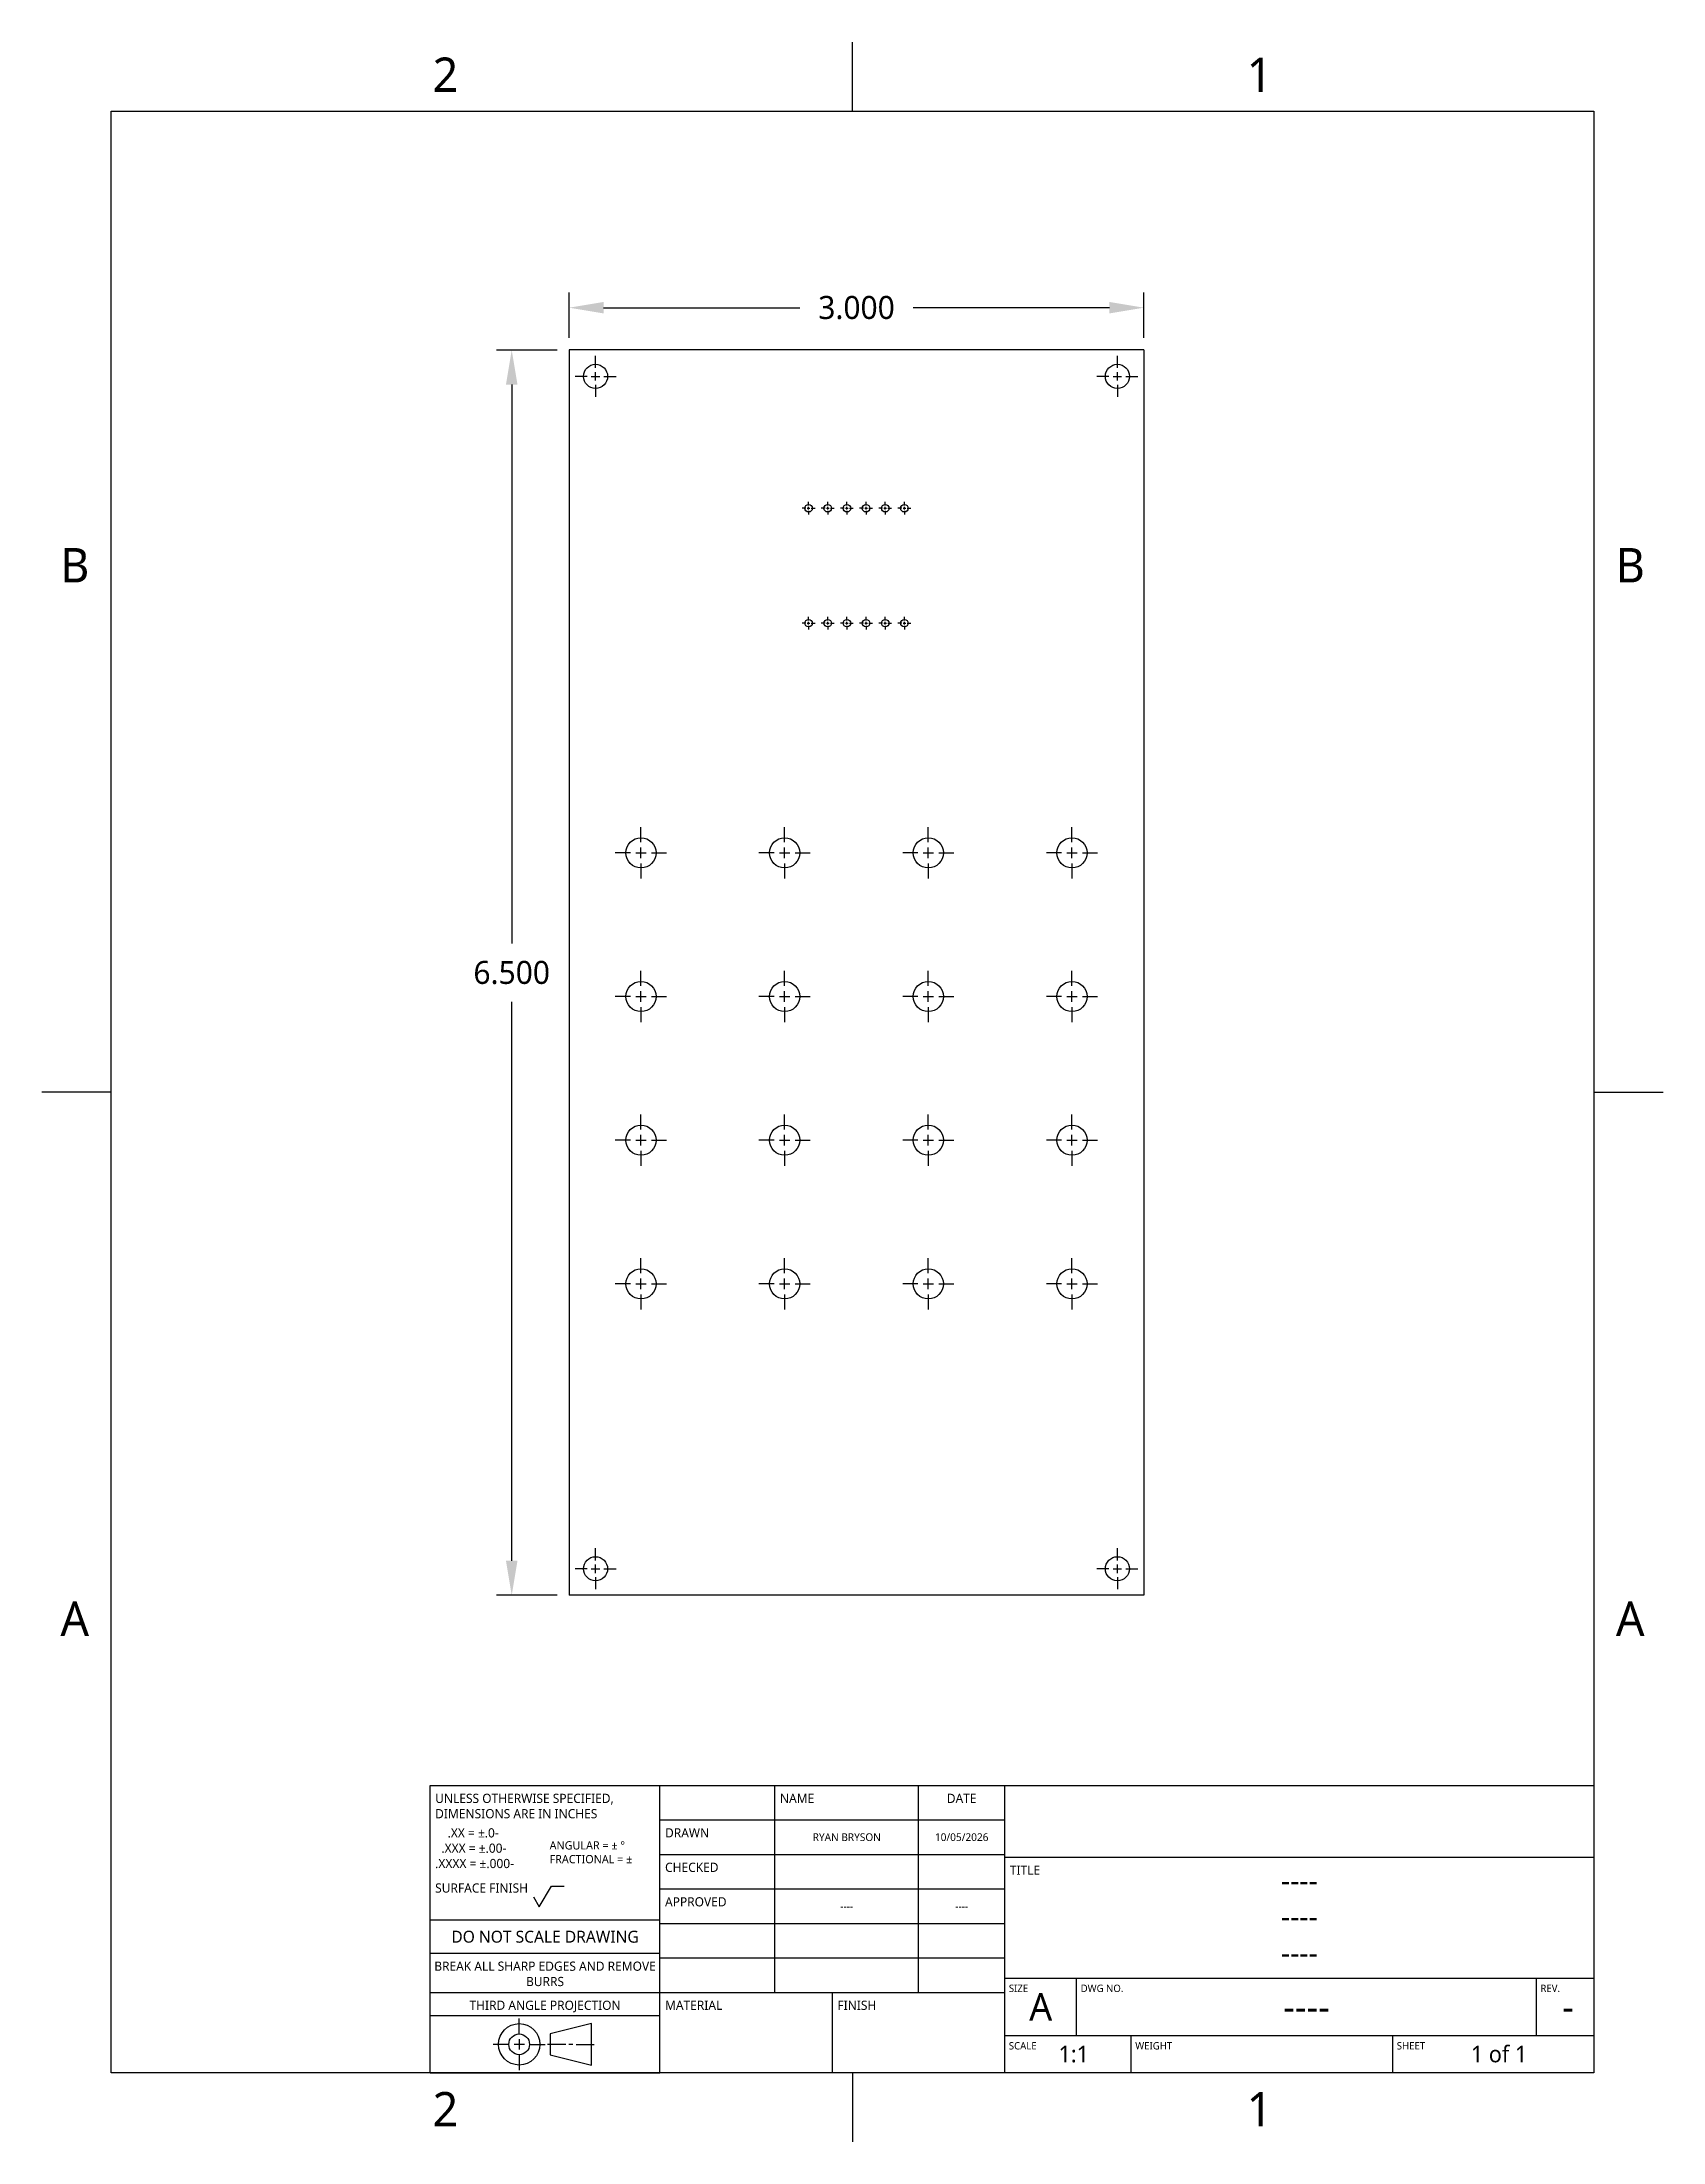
# Model space of a CAD drawing. Extents: x 0 to 8.5, y 0 to 11.
import ezdxf

# ---------------------------------------------------------------- set-up
doc = ezdxf.new("R2010")
doc.units = 0
doc.header["$LTSCALE"] = 0.5
doc.header["$MEASUREMENT"] = 0
doc.header["$PDMODE"] = 33
doc.header["$PDSIZE"] = 0.03937
doc.linetypes.add('CENTER', pattern=[0.72, 0.45, -0.09, 0.09, -0.09])
doc.layers.get('DEFPOINTS').update_dxf_attribs({"linetype": 'CONTINUOUS'})
for name, color, linetype in [('ANNOTATION_TEXT', 7, 'CONTINUOUS'), ('BORDER_FRAME', 7, 'CONTINUOUS'), ('BORDER_ZONES', 7, 'CONTINUOUS'), ('CENTERMARKS', 7, 'CONTINUOUS'), ('TITLE_BLOCK', 7, 'CONTINUOUS'), ('VISIBLE', 7, 'CONTINUOUS')]:
    doc.layers.add(name, color=color, linetype=linetype)
doc.styles.add('ONSHAPE-STANDARD', font='NotoSans-Regular.ttf')
doc.styles.add('ONSHAPE-STANDARD-DIMENSION', font='')
doc.styles.add('ONSHAPE-STANDARD-FIELDS', font='')
doc.styles.get('ONSHAPE-STANDARD-DIMENSION').set_extended_font_data('Noto Sans')
doc.styles.get('ONSHAPE-STANDARD-FIELDS').set_extended_font_data('Noto Sans')
doc.dimstyles.new('ONSHAPE-STANDARD$0', dxfattribs={"dimtxt": 0.12, "dimasz": 0.18, "dimexe": 0.08, "dimexo": 0.0625, "dimgap": 0.09, "dimtad": 0, "dimtih": 1, "dimtoh": 1, "dimdec": 3, "dimzin": 7, "dimtxsty": 'ONSHAPE-STANDARD-DIMENSION', "dimcen": 0.09, "dimclrd": 7, "dimclre": 7, "dimclrt": 7, "dimadec": 1, "dimazin": 3, "dimtfac": 1, "dimtdec": 3, "dimtofl": 0, "dimtmove": 0, "dimatfit": 3, "dimtolj": 1, "dimtzin": 7})

# ---------------------------------------------------------------- blocks, each defined once
blk = doc.blocks.new('*D1')
at = {"layer": 'ANNOTATION_TEXT', "color": 7}
for p, q in [((2.79, 9.436), (2.79, 9.674)), ((5.79, 9.436), (5.79, 9.674)), ((2.97, 9.594), (3.994, 9.594)), ((5.61, 9.594), (4.586, 9.594))]:
    blk.add_line(p, q, dxfattribs=at)
for points in [[(2.97, 9.624), (2.97, 9.564), (2.79, 9.594)], [(5.61, 9.564), (5.61, 9.624), (5.79, 9.594)]]:
    blk.add_solid(points, dxfattribs=at)
at = {"layer": 'DEFPOINTS', "color": 0}
for p in [(2.79, 9.594), (2.79, 9.594), (2.79, 9.373), (5.79, 9.373)]:
    blk.add_point(p, dxfattribs=at)
at = {"layer": 'ANNOTATION_TEXT', "color": 7, "insert": (4.29, 9.594), "char_height": 0.12, "attachment_point": 5, "style": 'ONSHAPE-STANDARD-DIMENSION'}
blk.add_mtext('\\A1;3.000', dxfattribs=at)
blk = doc.blocks.new('*D2')
at = {"layer": 'ANNOTATION_TEXT', "color": 7}
for p, q in [((2.727, 9.373), (2.41, 9.373)), ((2.49, 9.193), (2.49, 6.275)), ((2.49, 3.053), (2.49, 5.971)), ((2.727, 2.873), (2.41, 2.873))]:
    blk.add_line(p, q, dxfattribs=at)
for points in [[(2.52, 9.193), (2.46, 9.193), (2.49, 9.373)], [(2.46, 3.053), (2.52, 3.053), (2.49, 2.873)]]:
    blk.add_solid(points, dxfattribs=at)
at = {"layer": 'DEFPOINTS', "color": 0}
for p in [(2.79, 9.373), (2.49, 2.873), (2.49, 2.873), (2.79, 2.873)]:
    blk.add_point(p, dxfattribs=at)
at = {"layer": 'ANNOTATION_TEXT', "color": 7, "insert": (2.49, 6.123), "char_height": 0.12, "attachment_point": 5, "style": 'ONSHAPE-STANDARD-DIMENSION'}
blk.add_mtext('\\A1;6.500', dxfattribs=at)

msp = doc.modelspace()

# ---------------------------------------------------------------- linework, layer by layer
at = {"layer": 'BORDER_FRAME'}
for p, q in [((0.399, 0.38), (0.399, 10.62)), ((0.399, 10.62), (8.139, 10.62)), ((8.139, 10.62), (8.139, 0.38)), ((8.139, 0.38), (0.399, 0.38))]:
    msp.add_line(p, q, dxfattribs=at)
at = {"layer": 'BORDER_ZONES'}
for p, q in [((4.269, 10.62), (4.269, 10.981)), ((0.399, 5.5), (0.038, 5.5)), ((8.139, 5.5), (8.5, 5.5)), ((4.269, 0.38), (4.269, 0.019))]:
    msp.add_line(p, q, dxfattribs=at)
at = {"layer": 'CENTERMARKS', "linetype": 'CENTER'}
for p, q in [((2.9276, 9.2797), (2.9276, 9.3427)), ((5.652, 9.2797), (5.652, 9.3427)), ((2.8835, 9.2356), (2.8205, 9.2356)), ((2.9717, 9.2356), (3.0347, 9.2356)), ((5.6079, 9.2356), (5.5449, 9.2356)), ((5.6961, 9.2356), (5.7591, 9.2356)), ((2.9276, 9.1915), (2.9276, 9.1285)), ((5.652, 9.1915), (5.652, 9.1285)), ((4.0398, 8.5612), (4.0398, 8.5809)), ((4.1398, 8.5612), (4.1398, 8.5809)), ((4.2398, 8.5612), (4.2398, 8.5809)), ((4.3398, 8.5612), (4.3398, 8.5809)), ((4.4398, 8.5612), (4.4398, 8.5809)), ((4.5398, 8.5612), (4.5398, 8.5809)), ((4.026, 8.5474), (4.0063, 8.5474)), ((4.0398, 8.5336), (4.0398, 8.5139)), ((4.0536, 8.5474), (4.0733, 8.5474)), ((4.126, 8.5474), (4.1063, 8.5474)), ((4.1398, 8.5336), (4.1398, 8.5139)), ((4.1536, 8.5474), (4.1733, 8.5474)), ((4.226, 8.5474), (4.2063, 8.5474)), ((4.2398, 8.5336), (4.2398, 8.5139)), ((4.2536, 8.5474), (4.2733, 8.5474)), ((4.326, 8.5474), (4.3063, 8.5474)), ((4.3398, 8.5336), (4.3398, 8.5139)), ((4.3536, 8.5474), (4.3733, 8.5474)), ((4.426, 8.5474), (4.4063, 8.5474)), ((4.4398, 8.5336), (4.4398, 8.5139)), ((4.4536, 8.5474), (4.4733, 8.5474)), ((4.526, 8.5474), (4.5063, 8.5474)), ((4.5398, 8.5336), (4.5398, 8.5139)), ((4.5536, 8.5474), (4.5733, 8.5474)), ((4.026, 7.9474), (4.0063, 7.9474)), ((4.0398, 7.9612), (4.0398, 7.9809)), ((4.0398, 7.9336), (4.0398, 7.9139)), ((4.0536, 7.9474), (4.0733, 7.9474)), ((4.126, 7.9474), (4.1063, 7.9474)), ((4.1398, 7.9612), (4.1398, 7.9809)), ((4.1398, 7.9336), (4.1398, 7.9139)), ((4.1536, 7.9474), (4.1733, 7.9474)), ((4.226, 7.9474), (4.2063, 7.9474)), ((4.2398, 7.9612), (4.2398, 7.9809)), ((4.2398, 7.9336), (4.2398, 7.9139)), ((4.2536, 7.9474), (4.2733, 7.9474)), ((4.326, 7.9474), (4.3063, 7.9474)), ((4.3398, 7.9612), (4.3398, 7.9809)), ((4.3398, 7.9336), (4.3398, 7.9139)), ((4.3536, 7.9474), (4.3733, 7.9474)), ((4.426, 7.9474), (4.4063, 7.9474)), ((4.4398, 7.9612), (4.4398, 7.9809)), ((4.4398, 7.9336), (4.4398, 7.9139)), ((4.4536, 7.9474), (4.4733, 7.9474)), ((4.526, 7.9474), (4.5063, 7.9474)), ((4.5398, 7.9612), (4.5398, 7.9809)), ((4.5398, 7.9336), (4.5398, 7.9139)), ((4.5536, 7.9474), (4.5733, 7.9474)), ((3.1648, 6.8035), (3.1648, 6.8822)), ((3.9148, 6.8035), (3.9148, 6.8822)), ((4.6648, 6.8035), (4.6648, 6.8822)), ((5.4148, 6.8035), (5.4148, 6.8822)), ((3.1097, 6.7484), (3.0309, 6.7484)), ((3.1648, 6.6933), (3.1648, 6.6145)), ((3.2199, 6.7484), (3.2987, 6.7484)), ((3.8597, 6.7484), (3.7809, 6.7484)), ((3.9148, 6.6933), (3.9148, 6.6145)), ((3.9699, 6.7484), (4.0487, 6.7484)), ((4.6097, 6.7484), (4.5309, 6.7484)), ((4.6648, 6.6933), (4.6648, 6.6145)), ((4.7199, 6.7484), (4.7987, 6.7484)), ((5.3597, 6.7484), (5.2809, 6.7484)), ((5.4148, 6.6933), (5.4148, 6.6145)), ((5.4699, 6.7484), (5.5487, 6.7484)), ((3.1648, 6.0535), (3.1648, 6.1322)), ((3.9148, 6.0535), (3.9148, 6.1322)), ((4.6648, 6.0535), (4.6648, 6.1322)), ((5.4148, 6.0535), (5.4148, 6.1322)), ((3.1097, 5.9984), (3.0309, 5.9984)), ((3.1648, 5.9433), (3.1648, 5.8645)), ((3.2199, 5.9984), (3.2987, 5.9984)), ((3.8597, 5.9984), (3.7809, 5.9984)), ((3.9148, 5.9433), (3.9148, 5.8645)), ((3.9699, 5.9984), (4.0487, 5.9984)), ((4.6097, 5.9984), (4.5309, 5.9984)), ((4.6648, 5.9433), (4.6648, 5.8645)), ((4.7199, 5.9984), (4.7987, 5.9984)), ((5.3597, 5.9984), (5.2809, 5.9984)), ((5.4148, 5.9433), (5.4148, 5.8645)), ((5.4699, 5.9984), (5.5487, 5.9984)), ((3.1648, 5.3035), (3.1648, 5.3822)), ((3.9148, 5.3035), (3.9148, 5.3822)), ((4.6648, 5.3035), (4.6648, 5.3822)), ((5.4148, 5.3035), (5.4148, 5.3822)), ((3.1097, 5.2484), (3.0309, 5.2484)), ((3.1648, 5.1933), (3.1648, 5.1145)), ((3.2199, 5.2484), (3.2987, 5.2484)), ((3.8597, 5.2484), (3.7809, 5.2484)), ((3.9148, 5.1933), (3.9148, 5.1145)), ((3.9699, 5.2484), (4.0487, 5.2484)), ((4.6097, 5.2484), (4.5309, 5.2484)), ((4.6648, 5.1933), (4.6648, 5.1145)), ((4.7199, 5.2484), (4.7987, 5.2484)), ((5.3597, 5.2484), (5.2809, 5.2484)), ((5.4148, 5.1933), (5.4148, 5.1145)), ((5.4699, 5.2484), (5.5487, 5.2484)), ((3.1648, 4.5535), (3.1648, 4.6322)), ((3.9148, 4.5535), (3.9148, 4.6322)), ((4.6648, 4.5535), (4.6648, 4.6322)), ((5.4148, 4.5535), (5.4148, 4.6322)), ((3.1097, 4.4984), (3.0309, 4.4984)), ((3.2199, 4.4984), (3.2987, 4.4984)), ((3.8597, 4.4984), (3.7809, 4.4984)), ((3.9699, 4.4984), (4.0487, 4.4984)), ((4.6097, 4.4984), (4.5309, 4.4984)), ((4.7199, 4.4984), (4.7987, 4.4984)), ((5.3597, 4.4984), (5.2809, 4.4984)), ((5.4699, 4.4984), (5.5487, 4.4984)), ((3.1648, 4.4433), (3.1648, 4.3645)), ((3.9148, 4.4433), (3.9148, 4.3645)), ((4.6648, 4.4433), (4.6648, 4.3645)), ((5.4148, 4.4433), (5.4148, 4.3645)), ((2.9276, 3.0553), (2.9276, 3.1183)), ((5.652, 3.0553), (5.652, 3.1183)), ((2.8835, 3.0112), (2.8205, 3.0112)), ((2.9276, 2.9671), (2.9276, 2.9041)), ((2.9717, 3.0112), (3.0347, 3.0112)), ((5.6079, 3.0112), (5.5449, 3.0112)), ((5.652, 2.9671), (5.652, 2.9041)), ((5.6961, 3.0112), (5.7591, 3.0112))]:
    msp.add_line(p, q, dxfattribs=at)
at = {"layer": 'CENTERMARKS', "linetype": 'CONTINUOUS'}
for p, q in [((2.9055, 9.2356), (2.9496, 9.2356)), ((2.9276, 9.2135), (2.9276, 9.2576)), ((5.6299, 9.2356), (5.674, 9.2356)), ((5.652, 9.2135), (5.652, 9.2576)), ((4.0398, 8.5405), (4.0398, 8.5543)), ((4.1398, 8.5405), (4.1398, 8.5543)), ((4.2398, 8.5405), (4.2398, 8.5543)), ((4.3398, 8.5405), (4.3398, 8.5543)), ((4.4398, 8.5405), (4.4398, 8.5543)), ((4.5398, 8.5405), (4.5398, 8.5543)), ((4.0329, 8.5474), (4.0467, 8.5474)), ((4.1329, 8.5474), (4.1467, 8.5474)), ((4.2329, 8.5474), (4.2467, 8.5474)), ((4.3329, 8.5474), (4.3467, 8.5474)), ((4.4329, 8.5474), (4.4467, 8.5474)), ((4.5329, 8.5474), (4.5467, 8.5474)), ((4.0329, 7.9474), (4.0467, 7.9474)), ((4.0398, 7.9405), (4.0398, 7.9543)), ((4.1329, 7.9474), (4.1467, 7.9474)), ((4.1398, 7.9405), (4.1398, 7.9543)), ((4.2329, 7.9474), (4.2467, 7.9474)), ((4.2398, 7.9405), (4.2398, 7.9543)), ((4.3329, 7.9474), (4.3467, 7.9474)), ((4.3398, 7.9405), (4.3398, 7.9543)), ((4.4329, 7.9474), (4.4467, 7.9474)), ((4.4398, 7.9405), (4.4398, 7.9543)), ((4.5329, 7.9474), (4.5467, 7.9474)), ((4.5398, 7.9405), (4.5398, 7.9543)), ((3.1372, 6.7484), (3.1924, 6.7484)), ((3.1648, 6.7208), (3.1648, 6.7759)), ((3.8872, 6.7484), (3.9424, 6.7484)), ((3.9148, 6.7208), (3.9148, 6.7759)), ((4.6372, 6.7484), (4.6924, 6.7484)), ((4.6648, 6.7208), (4.6648, 6.7759)), ((5.3872, 6.7484), (5.4424, 6.7484)), ((5.4148, 6.7208), (5.4148, 6.7759)), ((3.1372, 5.9984), (3.1924, 5.9984)), ((3.1648, 5.9708), (3.1648, 6.0259)), ((3.8872, 5.9984), (3.9424, 5.9984)), ((3.9148, 5.9708), (3.9148, 6.0259)), ((4.6372, 5.9984), (4.6924, 5.9984)), ((4.6648, 5.9708), (4.6648, 6.0259)), ((5.3872, 5.9984), (5.4424, 5.9984)), ((5.4148, 5.9708), (5.4148, 6.0259)), ((3.1648, 5.2208), (3.1648, 5.2759)), ((3.9148, 5.2208), (3.9148, 5.2759)), ((4.6648, 5.2208), (4.6648, 5.2759)), ((5.4148, 5.2208), (5.4148, 5.2759)), ((3.1372, 5.2484), (3.1924, 5.2484)), ((3.8872, 5.2484), (3.9424, 5.2484)), ((4.6372, 5.2484), (4.6924, 5.2484)), ((5.3872, 5.2484), (5.4424, 5.2484)), ((3.1372, 4.4984), (3.1924, 4.4984)), ((3.1648, 4.4708), (3.1648, 4.5259)), ((3.8872, 4.4984), (3.9424, 4.4984)), ((3.9148, 4.4708), (3.9148, 4.5259)), ((4.6372, 4.4984), (4.6924, 4.4984)), ((4.6648, 4.4708), (4.6648, 4.5259)), ((5.3872, 4.4984), (5.4424, 4.4984)), ((5.4148, 4.4708), (5.4148, 4.5259)), ((2.9055, 3.0112), (2.9496, 3.0112)), ((2.9276, 2.9891), (2.9276, 3.0332)), ((5.6299, 3.0112), (5.674, 3.0112)), ((5.652, 2.9891), (5.652, 3.0332))]:
    msp.add_line(p, q, dxfattribs=at)
at = {"layer": 'TITLE_BLOCK'}
for p, q in [((2.064, 0.38), (2.064, 1.88)), ((2.064, 1.88), (3.264, 1.88)), ((3.264, 0.38), (3.264, 1.88)), ((3.264, 1.88), (5.064, 1.88)), ((3.864, 0.8), (3.864, 1.88)), ((4.614, 0.8), (4.614, 1.88)), ((5.064, 0.38), (5.064, 1.88)), ((5.064, 1.88), (8.139, 1.88)), ((3.264, 1.7), (5.064, 1.7)), ((3.264, 1.52), (5.064, 1.52)), ((5.064, 1.505), (8.139, 1.505)), ((2.634, 1.246), (2.697, 1.3552)), ((2.697, 1.3552), (2.763, 1.3552)), ((3.264, 1.34), (5.064, 1.34)), ((2.604, 1.298), (2.634, 1.246)), ((2.064, 1.178), (3.264, 1.178)), ((3.264, 1.16), (5.064, 1.16)), ((2.064, 1.004), (3.264, 1.004)), ((3.264, 0.98), (5.064, 0.98)), ((2.064, 0.8), (3.264, 0.8)), ((3.264, 0.8), (5.064, 0.8)), ((4.164, 0.38), (4.164, 0.8)), ((5.064, 0.875), (8.139, 0.875)), ((5.439, 0.575), (5.439, 0.875)), ((7.839, 0.575), (7.839, 0.875)), ((2.064, 0.68), (3.264, 0.68)), ((2.529, 0.5828), (2.529, 0.6638)), ((2.529, 0.5558), (2.529, 0.5018)), ((2.907, 0.6368), (2.691, 0.5828)), ((2.691, 0.5828), (2.691, 0.4748)), ((2.907, 0.4208), (2.907, 0.6368)), ((5.064, 0.575), (8.139, 0.575)), ((5.724, 0.38), (5.724, 0.575)), ((7.089, 0.38), (7.089, 0.575)), ((2.475, 0.5288), (2.394, 0.5288)), ((2.556, 0.5288), (2.502, 0.5288)), ((2.529, 0.4748), (2.529, 0.3938)), ((2.583, 0.5288), (2.664, 0.5288)), ((2.772, 0.5288), (2.6775, 0.5288)), ((2.691, 0.4748), (2.907, 0.4208)), ((2.8098, 0.5288), (2.7882, 0.5288)), ((2.826, 0.5288), (2.9205, 0.5288)), ((2.064, 0.38), (3.264, 0.38))]:
    msp.add_line(p, q, dxfattribs=at)
for radius in [0.108, 0.054]:
    msp.add_circle((2.529, 0.5288), radius, dxfattribs=at)
at = {"layer": 'VISIBLE'}
for p, q in [((2.7898, 9.3734), (2.7898, 2.8734)), ((5.7898, 9.3734), (2.7898, 9.3734)), ((5.7898, 9.3734), (5.7898, 2.8734)), ((5.7898, 2.8734), (2.7898, 2.8734))]:
    msp.add_line(p, q, dxfattribs=at)
for centre, radius in [((2.9276, 9.2356), 0.063), ((5.652, 9.2356), 0.063), ((4.0398, 8.5474), 0.0197), ((4.1398, 8.5474), 0.0197), ((4.2398, 8.5474), 0.0197), ((4.3398, 8.5474), 0.0197), ((4.4398, 8.5474), 0.0197), ((4.5398, 8.5474), 0.0197), ((4.0398, 7.9474), 0.0197), ((4.1398, 7.9474), 0.0197), ((4.2398, 7.9474), 0.0197), ((4.3398, 7.9474), 0.0197), ((4.4398, 7.9474), 0.0197), ((4.5398, 7.9474), 0.0197), ((3.1648, 6.7484), 0.0787), ((3.9148, 6.7484), 0.0787), ((4.6648, 6.7484), 0.0787), ((5.4148, 6.7484), 0.0787), ((3.1648, 5.9984), 0.0787), ((3.9148, 5.9984), 0.0787), ((4.6648, 5.9984), 0.0787), ((5.4148, 5.9984), 0.0787), ((3.1648, 5.2484), 0.0787), ((3.9148, 5.2484), 0.0787), ((4.6648, 5.2484), 0.0787), ((5.4148, 5.2484), 0.0787), ((3.1648, 4.4984), 0.0787), ((3.9148, 4.4984), 0.0787), ((4.6648, 4.4984), 0.0787), ((5.4148, 4.4984), 0.0787), ((2.9276, 3.0112), 0.063), ((5.652, 3.0112), 0.063)]:
    msp.add_circle(centre, radius, dxfattribs=at)

# ---------------------------------------------------------------- texts
at = {"layer": 'BORDER_ZONES', "char_height": 0.18, "attachment_point": 5, "style": 'ONSHAPE-STANDARD'}
for s, insert in [('2', (2.144, 10.81)), ('1', (6.394, 10.81)), ('B', (0.209, 8.25)), ('B', (8.329, 8.25)), ('A', (0.209, 2.75)), ('A', (8.329, 2.75)), ('2', (2.144, 0.19)), ('1', (6.394, 0.19))]:
    msp.add_mtext(s, dxfattribs=dict(at, insert=insert))
at = {"layer": 'TITLE_BLOCK'}
for s, insert, char_height, width, attachment_point, style in [('UNLESS OTHERWISE SPECIFIED, DIMENSIONS ARE IN INCHES', (2.0904, 1.8368), 0.048, 1.176, 1, 'ONSHAPE-STANDARD'), ('NAME', (3.8904, 1.8368), 0.048, 0.735, 1, 'ONSHAPE-STANDARD'), ('DATE', (4.839, 1.8368), 0.048, 0.441, 2, 'ONSHAPE-STANDARD'), ('    .XX = ±.0-^J  .XXX = ±.00-^J.XXXX = ±.000-', (2.0904, 1.6568), 0.048, 0.588, 1, 'ONSHAPE-STANDARD'), ('DRAWN', (3.2904, 1.6568), 0.048, 0.588, 1, 'ONSHAPE-STANDARD'), ('^JANGULAR = ± °^JFRACTIONAL = ±', (2.6878, 1.6611), 0.0432, 0.588, 1, 'ONSHAPE-STANDARD'), ('RYAN BRYSON', (4.239, 1.61), 0.04032, 0.75, 5, 'ONSHAPE-STANDARD-FIELDS'), ('10/05/2026', (4.839, 1.61), 0.04032, 0.45, 5, 'ONSHAPE-STANDARD-FIELDS'), ('CHECKED', (3.2904, 1.4768), 0.048, 0.588, 1, 'ONSHAPE-STANDARD'), ('TITLE', (5.0904, 1.4618), 0.048, 0.3675, 1, 'ONSHAPE-STANDARD'), ('SURFACE FINISH', (2.0904, 1.3688), 0.048, 0.588, 1, 'ONSHAPE-STANDARD'), ('----', (6.6015, 1.385), 0.1152, 2.775, 5, 'ONSHAPE-STANDARD-FIELDS'), ('APPROVED', (3.2904, 1.2968), 0.048, 0.588, 1, 'ONSHAPE-STANDARD'), ('----', (4.239, 1.25), 0.04032, 0.75, 5, 'ONSHAPE-STANDARD-FIELDS'), ('----', (4.839, 1.25), 0.04032, 0.45, 5, 'ONSHAPE-STANDARD-FIELDS'), ('DO NOT SCALE DRAWING', (2.664, 1.1218), 0.0624, 1.176, 2, 'ONSHAPE-STANDARD'), ('----', (6.6015, 1.196), 0.1152, 2.775, 5, 'ONSHAPE-STANDARD-FIELDS'), ('----', (6.6015, 1.007), 0.1152, 2.775, 5, 'ONSHAPE-STANDARD-FIELDS'), ('BREAK ALL SHARP EDGES AND REMOVE BURRS', (2.664, 0.9608), 0.048, 1.176, 2, 'ONSHAPE-STANDARD'), ('SIZE', (5.0851, 0.8404), 0.0384, 0.3675, 1, 'ONSHAPE-STANDARD'), ('A', (5.2515, 0.725), 0.144, 0.375, 5, 'ONSHAPE-STANDARD-FIELDS'), ('DWG NO.', (5.4601, 0.8404), 0.0384, 2.352, 1, 'ONSHAPE-STANDARD'), ('REV.', (7.8601, 0.8404), 0.0384, 0.294, 1, 'ONSHAPE-STANDARD'), ('THIRD ANGLE PROJECTION', (2.664, 0.7568), 0.048, 1.176, 2, 'ONSHAPE-STANDARD'), ('MATERIAL', (3.2904, 0.7568), 0.048, 0.882, 1, 'ONSHAPE-STANDARD'), ('FINISH', (4.1904, 0.7568), 0.048, 0.882, 1, 'ONSHAPE-STANDARD'), ('----', (6.639, 0.725), 0.144, 2.4, 5, 'ONSHAPE-STANDARD-FIELDS'), ('-', (8.004, 0.725), 0.144, 0.27, 5, 'ONSHAPE-STANDARD-FIELDS'), ('SCALE', (5.0851, 0.5404), 0.0384, 0.6468, 1, 'ONSHAPE-STANDARD'), ('1:1', (5.424, 0.4775), 0.0864, 0.6, 5, 'ONSHAPE-STANDARD-FIELDS'), ('WEIGHT', (5.7451, 0.5404), 0.0384, 1.3377, 1, 'ONSHAPE-STANDARD'), ('SHEET', (7.1101, 0.5404), 0.0384, 1.029, 1, 'ONSHAPE-STANDARD'), ('1 of 1', (7.644, 0.4775), 0.0864, 0.99, 5, 'ONSHAPE-STANDARD-FIELDS')]:
    msp.add_mtext(s, dxfattribs=dict(at, insert=insert, char_height=char_height, width=width, attachment_point=attachment_point, style=style))

# ---------------------------------------------------------------- dimensions: what is measured, and where the dimension line sits
at = {"layer": 'ANNOTATION_TEXT'}
for base, p1, p2, angle, picture, middle in [((2.7898, 9.5943), (5.7898, 9.3734), (2.7898, 9.3734), 180, '*D1', (4.2898, 9.5943)), ((2.4904, 2.8734), (2.7898, 9.3734), (2.7898, 2.8734), 270, '*D2', (2.4904, 6.1234))]:
    dim = msp.add_linear_dim(base=base, p1=p1, p2=p2, angle=angle, dimstyle='ONSHAPE-STANDARD$0', override={"dimscale": 1, "dimlfac": 1, "dimlunit": 2, "dimpost": '', "dimtp": 0, "dimtm": 0}, dxfattribs=at)
    dim.commit()
    dim.dimension.update_dxf_attribs({"geometry": picture, "text_midpoint": middle, "dimtype": 161})

doc.saveas('drawing.dxf')
